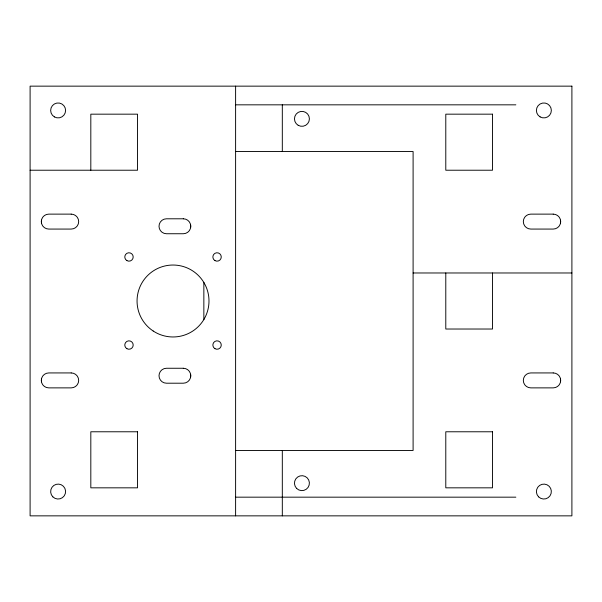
<?xml version="1.0" encoding="UTF-8"?>
<svg xmlns="http://www.w3.org/2000/svg" width="602" height="602" viewBox="0 0 602 602"><rect width="100%" height="100%" fill="white"/><g stroke="black" fill="none" stroke-linecap="round" stroke-linejoin="round"><path stroke-width="0.9" d="M41.44 220.197L41.44 222.996M190.646 227.646L190.646 224.892M190.646 377.108L190.646 374.354M560.56 381.773L560.56 379.004M41.44 379.004L41.44 381.803M560.56 222.996L560.56 220.227M235.608 104.831L515.854 104.831M235.608 151.538L413.1 151.538L413.1 450.462L235.608 450.462M30.1 170.223L137.527 170.223L137.527 114.169L90.819 114.169L90.819 170.223M413.1 272.977L571.9 272.977M235.608 497.169L515.854 497.169M492.496 272.977L492.496 329.023L445.789 329.023L445.789 272.977M282.315 104.831L282.315 151.538M282.315 450.462L282.315 515.854M235.608 86.146L235.608 515.854M203.852 282.315L203.852 319.685M571.9 86.146L30.1 86.146L30.1 515.854L571.9 515.854L571.9 86.146M492.496 114.169L445.789 114.169L445.789 170.223L492.496 170.223L492.496 114.169M71.202 214.124L48.785 214.124A7.472 7.472 0 0 0 41.312 221.596A7.472 7.472 0 0 0 48.785 229.069L71.202 229.069A7.472 7.472 0 0 0 78.674 221.596A7.472 7.472 0 0 0 71.202 214.124M553.215 214.124L530.798 214.124A7.472 7.472 0 0 0 523.326 221.596A7.472 7.472 0 0 0 530.798 229.069L553.215 229.069A7.472 7.472 0 0 0 560.688 221.596A7.472 7.472 0 0 0 553.215 214.124M183.301 218.797L166.483 218.797A7.472 7.472 0 0 0 159.011 226.269A7.472 7.472 0 0 0 166.483 233.742L183.301 233.742A7.472 7.472 0 0 0 190.774 226.269A7.472 7.472 0 0 0 183.301 218.797M183.301 368.258L166.483 368.258A7.472 7.472 0 0 0 159.011 375.731A7.472 7.472 0 0 0 166.483 383.203L183.301 383.203A7.472 7.472 0 0 0 190.774 375.731A7.472 7.472 0 0 0 183.301 368.258M71.202 372.931L48.785 372.931A7.472 7.472 0 0 0 41.312 380.404A7.472 7.472 0 0 0 48.785 387.876L71.202 387.876A7.472 7.472 0 0 0 78.674 380.404A7.472 7.472 0 0 0 71.202 372.931M553.215 372.931L530.798 372.931A7.472 7.472 0 0 0 523.326 380.404A7.472 7.472 0 0 0 530.798 387.876L553.215 387.876A7.472 7.472 0 0 0 560.688 380.404A7.472 7.472 0 0 0 553.215 372.931M137.527 431.777L90.819 431.777L90.819 487.831L137.527 487.831L137.527 431.777M492.496 431.777L445.789 431.777L445.789 487.831L492.496 487.831L492.496 431.777M540.137 116.908A7.472 7.472 0 0 0 551.349 110.437A7.472 7.472 0 0 0 540.137 103.965A7.472 7.472 0 0 0 540.137 116.908M298.201 125.314A7.472 7.472 0 0 0 309.405 118.842A7.472 7.472 0 0 0 298.201 112.371A7.472 7.472 0 0 0 298.201 125.314M296.651 488.44A7.472 7.472 0 0 0 309.15 485.092A7.472 7.472 0 0 0 299.999 475.941A7.472 7.472 0 0 0 296.651 488.44M538.594 496.846A7.472 7.472 0 0 0 551.093 493.497A7.472 7.472 0 0 0 541.943 484.347A7.472 7.472 0 0 0 538.594 496.846M214.959 348.678A4.206 4.206 0 0 0 221.265 345.036A4.206 4.206 0 0 0 214.959 341.394A4.206 4.206 0 0 0 214.959 348.678M126.887 348.678A4.206 4.206 0 0 0 133.192 345.036A4.206 4.206 0 0 0 126.887 341.394A4.206 4.206 0 0 0 126.887 348.678M52.841 496.846A7.472 7.472 0 0 0 65.34 493.497A7.472 7.472 0 0 0 56.189 484.347A7.472 7.472 0 0 0 52.841 496.846M153.201 331.01A35.962 35.962 0 0 0 208.924 303.16A35.962 35.962 0 0 0 156.941 268.831A35.962 35.962 0 0 0 153.201 331.01M214.959 260.606A4.206 4.206 0 0 0 221.265 256.964A4.206 4.206 0 0 0 214.959 253.322A4.206 4.206 0 0 0 214.959 260.606M126.887 260.606A4.206 4.206 0 0 0 133.192 256.964A4.206 4.206 0 0 0 126.887 253.322A4.206 4.206 0 0 0 126.887 260.606M54.391 116.908A7.472 7.472 0 0 0 65.595 110.437A7.472 7.472 0 0 0 54.391 103.965A7.472 7.472 0 0 0 54.391 116.908"/></g></svg>
